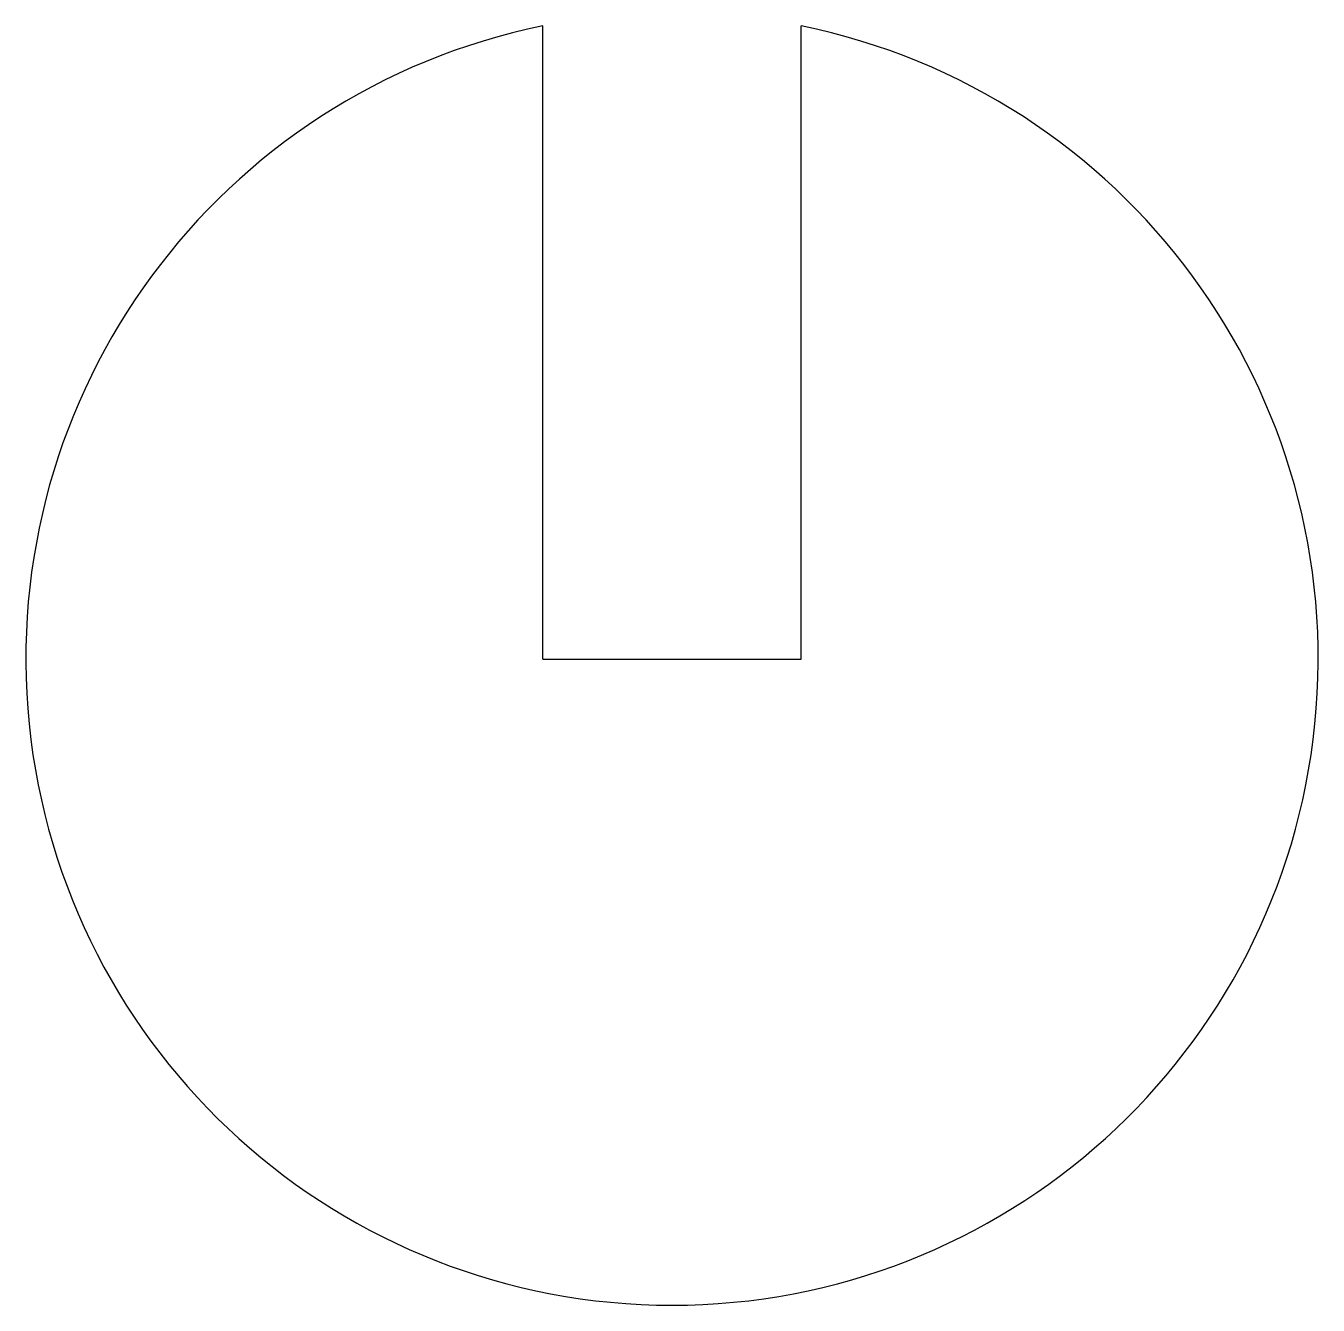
# Model space of a CAD drawing. Header units: millimetres. Extents: x 949.5 to 959.5, y 1986.3 to 1996.1.
import ezdxf

# ---------------------------------------------------------------- set-up
doc = ezdxf.new("R2010")
doc.units = ezdxf.units.MM

msp = doc.modelspace()

# ---------------------------------------------------------------- linework, layer by layer
for p, q in [((953.509, 1991.25), (953.509, 1996.149)), ((955.509, 1991.25), (955.509, 1996.149)), ((953.509, 1991.25), (955.509, 1991.25))]:
    msp.add_line(p, q)
msp.add_arc((954.509, 1991.25), 5, 101.537, 78.463)

doc.saveas('drawing.dxf')
